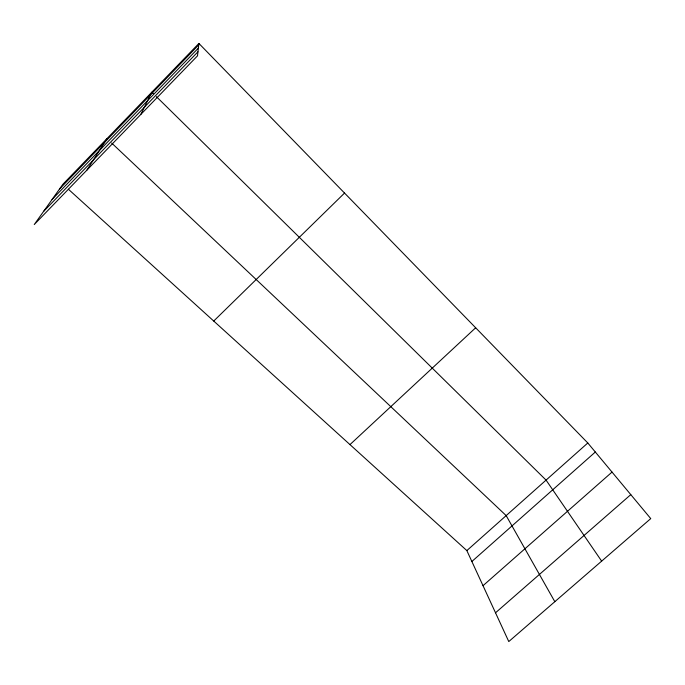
<?xml version="1.0" encoding="UTF-8"?>
<svg xmlns="http://www.w3.org/2000/svg" width="685" height="685" viewBox="0 0 685 685"><rect width="100%" height="100%" fill="white"/><g stroke="black" fill="none" stroke-linecap="round" stroke-linejoin="round"><path stroke-width="1.03" d="M198.898 43.438L197.52 55.828L34.25 224.543L62.909 184.256L198.898 43.438L587.798 442.981L650.75 518.605L508.775 641.562L466.845 550.594L68.397 189.24M140.81 114.421L151.839 92.175L153.354 93.665M86.961 170.068L106.98 138.627M59.578 188.949L198.744 44.876M52.086 199.472L198.385 48.104M43.523 211.502L197.965 51.803M213.737 321.042L344.538 193.067M349.975 444.608L475.664 327.772M466.845 550.594L587.798 442.981M471.871 561.503L595.325 452.023M483.019 585.675L612.022 472.085M495.52 612.792L630.799 494.63M111.638 143.019L506.172 515.608L554.824 601.687M156.377 96.636L546.073 480.108L601.653 561.126"/></g></svg>
